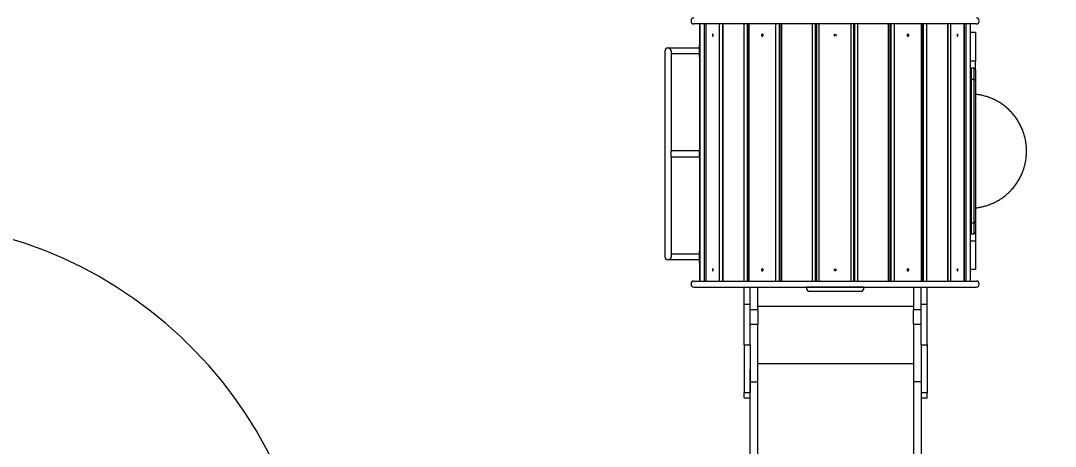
# Model space of a CAD drawing. Header units: millimetres. Extents: x -7083 to 7374, y -8368 to 7509.
# Drawn here: x -3478 to 148, y -2781 to -1291 of the extents above; entities that cross this region are included whole.
import ezdxf

# ---------------------------------------------------------------- set-up
doc = ezdxf.new("R2010")
doc.units = ezdxf.units.MM
for name, color, linetype in [('DIKOM_ЗОНА', 80, 'Continuous'), ('DIKOM_ОБЪЕКТ', 7, 'Continuous'), ('DIKOM_РАЗМЕР_ЗОНА', 7, 'Continuous'), ('DIKOM_РАЗМЕР_ОБЪЕКТА', 7, 'Continuous')]:
    doc.layers.add(name, color=color, linetype=linetype)
doc.styles.add('style1', font='arial.ttf', dxfattribs={"width": 0.8})
doc.dimstyles.new('1-50', dxfattribs={"dimtxt": 300, "dimasz": 200, "dimexe": 100, "dimexo": 0, "dimgap": 100, "dimtad": 1, "dimtxsty": 'style1', "dimcen": 200, "dimclrd": 7, "dimclre": 7, "dimclrt": 7, "dimadec": 1, "dimazin": 2, "dimtfac": 1, "dimtmove": 0, "dimatfit": 2, "dimfxl": 0, "dimlwd": 25, "dimlwe": 18, "dimarcsym": 0})

# ---------------------------------------------------------------- blocks, each defined once
blk = doc.blocks.new('*D10')
at = {"layer": 'Defpoints', "color": 0, "transparency": 16777216}
for p in [(-5583.4, 648), (4593.5, 648.9), (4593.5, -5902.5)]:
    blk.add_point(p, dxfattribs=at)
at = {"layer": 'DIKOM_РАЗМЕР_ОБЪЕКТА', "color": 7, "lineweight": 18, "transparency": 16777216}
for p, q in [((-5583.4, 648), (-5583.4, -6002.5)), ((4593.5, 648.9), (4593.5, -6002.5))]:
    blk.add_line(p, q, dxfattribs=at)
at = {"layer": 'DIKOM_РАЗМЕР_ОБЪЕКТА', "color": 7, "lineweight": 25, "transparency": 16777216}
blk.add_line((-5383.4, -5902.5), (4393.5, -5902.5), dxfattribs=at)
at = {"layer": 'DIKOM_РАЗМЕР_ОБЪЕКТА', "color": 7, "transparency": 16777216}
for points in [[(-5383.4, -5869.2), (-5383.4, -5935.9), (-5583.4, -5902.5)], [(4393.5, -5869.2), (4393.5, -5935.9), (4593.5, -5902.5)]]:
    blk.add_solid(points, dxfattribs=at)
at = {"layer": 'DIKOM_РАЗМЕР_ОБЪЕКТА', "color": 7, "transparency": 16777216, "insert": (-226.1, -5649.4), "char_height": 300, "attachment_point": 5, "style": 'style1'}
blk.add_mtext('10150', dxfattribs=at)
blk = doc.blocks.new('*D11')
at = {"layer": 'Defpoints', "color": 0, "transparency": 16777216}
for p in [(-321.7, 5509.1), (-348.7, -4811.5), (5568.6, -4811.5)]:
    blk.add_point(p, dxfattribs=at)
at = {"layer": 'DIKOM_РАЗМЕР_ОБЪЕКТА', "color": 7, "lineweight": 18, "transparency": 16777216}
for p, q in [((-321.7, 5509.1), (5668.6, 5509.1)), ((-348.7, -4811.5), (5668.6, -4811.5))]:
    blk.add_line(p, q, dxfattribs=at)
at = {"layer": 'DIKOM_РАЗМЕР_ОБЪЕКТА', "color": 7, "lineweight": 25, "transparency": 16777216}
blk.add_line((5568.6, 5309.1), (5568.6, -4611.5), dxfattribs=at)
at = {"layer": 'DIKOM_РАЗМЕР_ОБЪЕКТА', "color": 7, "transparency": 16777216}
for points in [[(5535.2, 5309.1), (5601.9, 5309.1), (5568.6, 5509.1)], [(5535.2, -4611.5), (5601.9, -4611.5), (5568.6, -4811.5)]]:
    blk.add_solid(points, dxfattribs=at)
at = {"layer": 'DIKOM_РАЗМЕР_ОБЪЕКТА', "color": 7, "transparency": 16777216, "insert": (5315.3, 775.2), "char_height": 300, "attachment_point": 5, "rotation": 90, "style": 'style1'}
blk.add_mtext('10300', dxfattribs=at)
blk = doc.blocks.new('*D12')
at = {"layer": 'Defpoints', "color": 0, "transparency": 16777216}
for p in [(-621.7, 7509.1), (-373.6, -6811.5), (7273.9, -6811.5)]:
    blk.add_point(p, dxfattribs=at)
at = {"layer": 'DIKOM_РАЗМЕР_ЗОНА', "color": 7, "lineweight": 18, "transparency": 16777216}
for p, q in [((-621.7, 7509.1), (7373.9, 7509.1)), ((-373.6, -6811.5), (7373.9, -6811.5))]:
    blk.add_line(p, q, dxfattribs=at)
at = {"layer": 'DIKOM_РАЗМЕР_ЗОНА', "color": 7, "lineweight": 25, "transparency": 16777216}
blk.add_line((7273.9, 7309.1), (7273.9, -6611.5), dxfattribs=at)
at = {"layer": 'DIKOM_РАЗМЕР_ЗОНА', "color": 7, "transparency": 16777216}
for points in [[(7240.6, 7309.1), (7307.2, 7309.1), (7273.9, 7509.1)], [(7240.6, -6611.5), (7307.2, -6611.5), (7273.9, -6811.5)]]:
    blk.add_solid(points, dxfattribs=at)
at = {"layer": 'DIKOM_РАЗМЕР_ЗОНА', "color": 7, "transparency": 16777216, "insert": (7020.6, 1288.3), "char_height": 300, "attachment_point": 5, "rotation": 90, "style": 'style1'}
blk.add_mtext('14300', dxfattribs=at)
blk = doc.blocks.new('*D13')
at = {"layer": 'Defpoints', "color": 0, "transparency": 16777216}
for p in [(6593.5, 996.2), (-7083.4, 648), (6593.5, -8268.3)]:
    blk.add_point(p, dxfattribs=at)
at = {"layer": 'DIKOM_РАЗМЕР_ЗОНА', "color": 7, "lineweight": 18, "transparency": 16777216}
for p, q in [((6593.5, 996.2), (6593.5, -8368.3)), ((-7083.4, 648), (-7083.4, -8368.3))]:
    blk.add_line(p, q, dxfattribs=at)
at = {"layer": 'DIKOM_РАЗМЕР_ЗОНА', "color": 7, "lineweight": 25, "transparency": 16777216}
blk.add_line((-6883.4, -8268.3), (6393.5, -8268.3), dxfattribs=at)
at = {"layer": 'DIKOM_РАЗМЕР_ЗОНА', "color": 7, "transparency": 16777216}
for points in [[(-6883.4, -8235), (-6883.4, -8301.6), (-7083.4, -8268.3)], [(6393.5, -8235), (6393.5, -8301.6), (6593.5, -8268.3)]]:
    blk.add_solid(points, dxfattribs=at)
at = {"layer": 'DIKOM_РАЗМЕР_ЗОНА', "color": 7, "transparency": 16777216, "insert": (322.1, -8015), "char_height": 300, "attachment_point": 5, "style": 'style1'}
blk.add_mtext('13650', dxfattribs=at)

msp = doc.modelspace()

# ---------------------------------------------------------------- linework, layer by layer
at = {"layer": 'DIKOM_ЗОНА', "color": 3, "lineweight": 15}
msp.add_lwpolyline([(-2442.712, -3492.044, 0.4061516), (-3901.312, -1992.616, -0.25917922), (-4737.127, -1497.491, 0.26472454), (-5593.695, -1002.009, -0.41220966), (-7083.425, 497.956), (-7083.425, 797.956, -0.41421356), (-5583.425, 2297.956), (-5121.712, 2297.956, 0.41421356), (-3621.712, 3797.956), (-3621.712, 3918.956, -0.29598624), (-3029.212, 4832.161, 0.29598624), (-2436.712, 5745.366), (-2436.712, 6509.064, -0.41421356), (-1436.712, 7509.064), (193.288, 7509.064, -0.41421356)], format="xyb", dxfattribs=at)
at = {"layer": 'DIKOM_ОБЪЕКТ', "color": 7, "linetype": 'Continuous', "lineweight": 15}
for p, q in [((-1128.624, -1290.544), (-1128.624, -1292.544)), ((-1128.624, -1290.544), (-1128.617, -1290.544)), ((-1128.624, -1292.544), (-1128.617, -1292.544)), ((-1128.617, -1290.544), (-1128.617, -1292.544)), ((-1097.843, -1302.044), (-1097.843, -2202.044)), ((-1097.751, -2202.044), (-1097.751, -1302.044)), ((-1082.303, -1302.044), (-1082.303, -2202.044)), ((-1076.419, -1302.044), (-1076.419, -2202.044)), ((-1075.571, -2202.044), (-1075.571, -1302.044)), ((-1029.716, -1302.044), (-1029.716, -2202.044)), ((-1018.737, -1302.044), (-1018.737, -2202.044)), ((-1016.428, -2202.044), (-1016.428, -1302.044)), ((-943.899, -1302.044), (-943.899, -2202.044)), ((-930.5, -2202.044), (-930.5, -1302.044)), ((-929.861, -1302.044), (-929.861, -2202.044)), ((-925.508, -2202.044), (-925.508, -1302.044)), ((-832.205, -1302.044), (-832.205, -2202.044)), ((-819.073, -2202.044), (-819.073, -1302.044)), ((-817.99, -1302.044), (-817.99, -2202.044)), ((-817.132, -1302.044), (-817.132, -2202.044)), ((-810.314, -2202.044), (-810.314, -1302.044)), ((-703.831, -1302.044), (-703.831, -2202.044)), ((-692.035, -2202.044), (-692.035, -1302.044)), ((-691.47, -1302.044), (-691.47, -2202.044)), ((-691.084, -2202.044), (-691.084, -1302.044)), ((-688.712, -1302.044), (-688.712, -2202.044)), ((-679.212, -2202.044), (-679.212, -1302.044)), ((-568.212, -1302.044), (-568.212, -2202.044)), ((-558.712, -2202.044), (-558.712, -1302.044)), ((-556.987, -1302.044), (-556.987, -2202.044)), ((-556.601, -2202.044), (-556.601, -1302.044)), ((-556.036, -1302.044), (-556.036, -2202.044)), ((-544.24, -2202.044), (-544.24, -1302.044)), ((-437.756, -1302.044), (-437.756, -2202.044)), ((-430.939, -2202.044), (-430.939, -1302.044)), ((-429.434, -2202.044), (-429.434, -1302.044)), ((-428.35, -1302.044), (-428.35, -2202.044)), ((-415.219, -2202.044), (-415.219, -1302.044)), ((-321.916, -1302.044), (-321.916, -2202.044)), ((-317.562, -2202.044), (-317.562, -1302.044)), ((-317.202, -2202.044), (-317.202, -1302.044)), ((-315.688, -1302.044), (-315.688, -2202.044)), ((-302.289, -2202.044), (-302.289, -1302.044)), ((-229.76, -1302.044), (-229.76, -2202.044)), ((-227.451, -2202.044), (-227.451, -1302.044)), ((-217.707, -2202.044), (-217.707, -1302.044)), ((-171.852, -1302.044), (-171.852, -2202.044)), ((-171.004, -2202.044), (-171.004, -1302.044)), ((-165.102, -1302.044), (-165.102, -2202.044)), ((-149.654, -2202.044), (-149.654, -1302.044)), ((-149.561, -2202.044), (-149.561, -1302.044)), ((-118.806, -1292.544), (-118.806, -1290.544)), ((-118.806, -1290.544), (-118.799, -1290.544)), ((-118.806, -1292.544), (-118.799, -1292.544)), ((-118.799, -1292.544), (-118.799, -1290.544)), ((-688.712, -1308.044), (-691.084, -1308.044)), ((-556.987, -1308.044), (-558.712, -1308.044)), ((-131.712, -1332.044), (-149.561, -1332.044)), ((-131.712, -1332.044), (-131.712, -1432.044)), ((-1098.712, -1381.544), (-1098.712, -1376.544)), ((-1098.712, -1376.544), (-1097.843, -1376.544)), ((-1219.712, -2118.044), (-1219.712, -1396.044)), ((-1209.712, -1386.044), (-1208.712, -1386.044)), ((-1208.712, -1386.044), (-1148.712, -1386.044)), ((-1198.712, -1396.044), (-1198.712, -1746.544)), ((-1148.712, -1407.044), (-1198.712, -1407.044)), ((-1148.712, -1386.044), (-1098.712, -1386.044)), ((-1098.712, -1407.044), (-1148.712, -1407.044)), ((-1098.712, -1411.544), (-1098.712, -1381.544)), ((-1098.712, -1381.544), (-1097.843, -1381.544)), ((-1098.712, -1396.044), (-1098.712, -1397.044)), ((-1098.712, -1416.544), (-1098.712, -1411.544)), ((-1098.712, -1411.544), (-1097.843, -1411.544)), ((-1098.712, -1416.544), (-1097.843, -1416.544)), ((-131.712, -1432.044), (-149.561, -1432.044)), ((-131.712, -1462.869), (-131.712, -1432.044)), ((-137.712, -1457.044), (-146.712, -1457.044)), ((-146.712, -1457.044), (-146.712, -1495.897)), ((-137.712, -1457.044), (-137.712, -1495.897)), ((-146.712, -1495.897), (-146.712, -1998.192)), ((-137.712, -1495.897), (-146.712, -1495.897)), ((-137.712, -1495.897), (-137.712, -1998.192)), ((-1098.712, -1746.544), (-1198.712, -1746.544)), ((-1198.712, -1767.538), (-1198.712, -1746.55)), ((-1198.712, -1767.538), (-1198.712, -2118.044)), ((-1198.712, -1767.544), (-1098.712, -1767.544)), ((-1098.712, -1767.544), (-1098.712, -1746.544)), ((-146.712, -1998.192), (-137.712, -1998.192)), ((-146.712, -1998.192), (-146.712, -2037.044)), ((-137.712, -1998.192), (-137.712, -2037.044)), ((-131.712, -2062.044), (-149.561, -2062.044)), ((-146.712, -2037.044), (-137.712, -2037.044)), ((-131.712, -2031.219), (-131.712, -2062.044)), ((-131.712, -2062.044), (-131.712, -2162.044)), ((-1098.712, -2102.544), (-1098.712, -2097.544)), ((-1098.712, -2097.544), (-1097.843, -2097.544)), ((-1098.712, -2132.544), (-1098.712, -2102.544)), ((-1098.712, -2102.544), (-1097.843, -2102.544)), ((-1209.712, -2128.044), (-1208.712, -2128.044)), ((-1148.712, -2128.044), (-1208.712, -2128.044)), ((-1198.712, -2107.044), (-1148.712, -2107.044)), ((-1148.712, -2107.044), (-1098.712, -2107.044)), ((-1098.712, -2128.044), (-1148.712, -2128.044)), ((-1098.712, -2117.044), (-1098.712, -2118.044)), ((-1098.712, -2137.544), (-1098.712, -2132.544)), ((-1098.712, -2132.544), (-1097.843, -2132.544)), ((-1098.712, -2137.544), (-1097.843, -2137.544)), ((-688.712, -2138.544), (-691.084, -2138.544)), ((-556.987, -2138.544), (-558.712, -2138.544)), ((-691.084, -2165.544), (-688.712, -2165.544)), ((-626.161, -2165.544), (-621.262, -2165.544)), ((-558.712, -2165.544), (-556.987, -2165.544)), ((-131.712, -2162.044), (-149.561, -2162.044)), ((-1128.624, -2211.544), (-1128.624, -2213.544)), ((-1128.617, -2211.544), (-1128.624, -2211.544)), ((-1128.617, -2211.544), (-1128.617, -2213.544)), ((-691.084, -2196.044), (-688.712, -2196.044)), ((-558.712, -2196.044), (-556.987, -2196.044)), ((-118.806, -2213.544), (-118.806, -2211.544)), ((-118.799, -2211.544), (-118.806, -2211.544)), ((-118.799, -2213.544), (-118.799, -2211.544)), ((-1128.617, -2213.544), (-1128.624, -2213.544)), ((-942.712, -2283.204), (-942.712, -2223.044)), ((-921.712, -2283.204), (-921.712, -2223.044)), ((-894.712, -2302.05), (-894.712, -2222.932)), ((-723.712, -2223.044), (-723.712, -2228.044)), ((-605.933, -2223.044), (-723.712, -2223.044)), ((-523.712, -2223.044), (-605.933, -2223.044)), ((-523.712, -2228.044), (-523.712, -2223.044)), ((-348.712, -2222.907), (-348.712, -2302.05)), ((-321.712, -2283.204), (-321.712, -2223.044)), ((-300.712, -2283.204), (-300.712, -2223.044)), ((-118.799, -2213.544), (-118.806, -2213.544)), ((-942.712, -2283.204), (-921.712, -2283.204)), ((-942.712, -2425.955), (-942.712, -2283.204)), ((-921.712, -2425.955), (-921.712, -2283.204)), ((-321.712, -2283.204), (-300.712, -2283.204)), ((-321.712, -2425.955), (-321.712, -2283.204)), ((-300.712, -2425.955), (-300.712, -2283.204)), ((-921.712, -2302.05), (-894.712, -2302.05)), ((-348.712, -2291.838), (-894.712, -2291.838)), ((-894.712, -2302.05), (-894.712, -2354.815)), ((-348.712, -2302.05), (-321.712, -2302.05)), ((-348.712, -2354.815), (-348.712, -2302.05)), ((-894.712, -2354.815), (-921.712, -2354.815)), ((-894.712, -2555.361), (-894.712, -2354.815)), ((-321.712, -2354.815), (-348.712, -2354.815)), ((-348.712, -2354.815), (-348.712, -2555.361)), ((-942.712, -2425.955), (-921.712, -2425.955)), ((-942.712, -2425.955), (-942.712, -2592.098)), ((-921.712, -2425.955), (-921.712, -2592.098)), ((-321.712, -2425.955), (-300.712, -2425.955)), ((-321.712, -2425.955), (-321.712, -2592.098)), ((-300.712, -2425.955), (-300.712, -2592.098)), ((-894.712, -4247.076), (-894.712, -2455.361)), ((-348.712, -2455.361), (-348.712, -4247.076)), ((-348.712, -2492.385), (-894.712, -2492.385)), ((-921.712, -4247.076), (-921.712, -2510.959)), ((-321.712, -2510.959), (-321.712, -4247.076)), ((-921.712, -2555.361), (-894.712, -2555.361)), ((-321.712, -2555.361), (-348.712, -2555.361)), ((-942.712, -2592.098), (-921.712, -2592.098)), ((-942.712, -2610.959), (-942.712, -2592.098)), ((-942.712, -2610.959), (-921.712, -2610.959)), ((-321.712, -2592.098), (-300.712, -2592.098)), ((-321.712, -2610.959), (-300.712, -2610.959)), ((-300.712, -2610.959), (-300.712, -2592.098))]:
    msp.add_line(p, q, dxfattribs=at)
at = {"layer": 'DIKOM_ОБЪЕКТ', "color": 7, "linetype": 'Continuous', "lineweight": 15, "flags": 128}
for points in [[(-1052.644, -1337.544), (-1053.113, -1337.734), (-1053.532, -1338.282), (-1053.854, -1339.13), (-1054.045, -1340.185), (-1054.085, -1341.333), (-1053.968, -1342.45), (-1053.707, -1343.415), (-1053.332, -1344.122), (-1052.882, -1344.496), (-1052.406, -1344.496), (-1051.955, -1344.122), (-1051.58, -1343.415), (-1051.32, -1342.45), (-1051.203, -1341.333), (-1051.242, -1340.185), (-1051.433, -1339.13), (-1051.756, -1338.282), (-1052.174, -1337.734), (-1052.644, -1337.544)], [(-878.856, -1337.544), (-879.811, -1337.734), (-880.663, -1338.282), (-881.319, -1339.13), (-881.708, -1340.185), (-881.788, -1341.333), (-881.55, -1342.45), (-881.021, -1343.415), (-880.256, -1344.122), (-879.34, -1344.496), (-878.372, -1344.496), (-877.456, -1344.122), (-876.692, -1343.415), (-876.162, -1342.45), (-875.924, -1341.333), (-876.004, -1340.185), (-876.393, -1339.13), (-877.049, -1338.282), (-877.901, -1337.734), (-878.856, -1337.544)], [(-368.567, -1337.544), (-369.522, -1337.734), (-370.374, -1338.282), (-371.03, -1339.13), (-371.419, -1340.185), (-371.499, -1341.333), (-371.261, -1342.45), (-370.732, -1343.415), (-369.967, -1344.122), (-369.051, -1344.496), (-368.083, -1344.496), (-367.167, -1344.122), (-366.403, -1343.415), (-365.873, -1342.45), (-365.635, -1341.333), (-365.715, -1340.185), (-366.104, -1339.13), (-366.76, -1338.282), (-367.612, -1337.734), (-368.567, -1337.544)], [(-194.78, -1337.544), (-195.249, -1337.734), (-195.668, -1338.282), (-195.99, -1339.13), (-196.181, -1340.185), (-196.221, -1341.333), (-196.104, -1342.45), (-195.843, -1343.415), (-195.468, -1344.122), (-195.018, -1344.496), (-194.542, -1344.496), (-194.091, -1344.122), (-193.716, -1343.415), (-193.456, -1342.45), (-193.339, -1341.333), (-193.378, -1340.185), (-193.569, -1339.13), (-193.892, -1338.282), (-194.31, -1337.734), (-194.78, -1337.544)], [(-1052.644, -2159.544), (-1053.113, -2159.734), (-1053.532, -2160.282), (-1053.854, -2161.13), (-1054.045, -2162.185), (-1054.085, -2163.333), (-1053.968, -2164.45), (-1053.707, -2165.415), (-1053.332, -2166.122), (-1052.882, -2166.496), (-1052.406, -2166.496), (-1051.955, -2166.122), (-1051.58, -2165.415), (-1051.32, -2164.45), (-1051.203, -2163.333), (-1051.242, -2162.185), (-1051.433, -2161.13), (-1051.756, -2160.282), (-1052.174, -2159.734), (-1052.644, -2159.544)], [(-878.856, -2159.544), (-879.811, -2159.734), (-880.663, -2160.282), (-881.319, -2161.13), (-881.708, -2162.185), (-881.788, -2163.333), (-881.55, -2164.45), (-881.021, -2165.415), (-880.256, -2166.122), (-879.34, -2166.496), (-878.372, -2166.496), (-877.456, -2166.122), (-876.692, -2165.415), (-876.162, -2164.45), (-875.924, -2163.333), (-876.004, -2162.185), (-876.393, -2161.13), (-877.049, -2160.282), (-877.901, -2159.734), (-878.856, -2159.544)], [(-368.567, -2159.544), (-369.522, -2159.734), (-370.374, -2160.282), (-371.03, -2161.13), (-371.419, -2162.185), (-371.499, -2163.333), (-371.261, -2164.45), (-370.732, -2165.415), (-369.967, -2166.122), (-369.051, -2166.496), (-368.083, -2166.496), (-367.167, -2166.122), (-366.403, -2165.415), (-365.873, -2164.45), (-365.635, -2163.333), (-365.715, -2162.185), (-366.104, -2161.13), (-366.76, -2160.282), (-367.612, -2159.734), (-368.567, -2159.544)], [(-194.78, -2159.544), (-195.249, -2159.734), (-195.668, -2160.282), (-195.99, -2161.13), (-196.181, -2162.185), (-196.221, -2163.333), (-196.104, -2164.45), (-195.843, -2165.415), (-195.468, -2166.122), (-195.018, -2166.496), (-194.542, -2166.496), (-194.091, -2166.122), (-193.716, -2165.415), (-193.456, -2164.45), (-193.339, -2163.333), (-193.378, -2162.185), (-193.569, -2161.13), (-193.892, -2160.282), (-194.31, -2159.734), (-194.78, -2159.544)]]:
    msp.add_lwpolyline(points, dxfattribs=at)
at = {"layer": 'DIKOM_ОБЪЕКТ', "color": 7, "linetype": 'Continuous', "lineweight": 15}
for centre in [(-623.712, -1341.044), (-623.712, -2163.044)]:
    msp.add_circle(centre, 3.5, dxfattribs=at)
for centre, radius, start, end in [((-1119.124, -1290.544), 9.5, 90, 180), ((-1119.124, -1292.544), 9.5, 180, 270), ((-1119.118, -1292.545), 9.499, 179.99462, 269.994619), ((-128.306, -1292.545), 9.499, 270.005381, 0.00538), ((-128.299, -1290.544), 9.5, 0, 90), ((-128.299, -1292.544), 9.5, 270, 0), ((-1209.712, -1396.044), 10, 90, 180), ((-1208.712, -1396.044), 10, 0, 90), ((-146.712, -1463.044), 6, 90, 118.354077), ((-137.712, -1463.044), 6, 0, 90), ((-146.712, -2031.044), 6, 241.645923, 270), ((-137.712, -2031.044), 6, 270, 0), ((-1209.712, -2118.044), 10, 180, 270), ((-1208.712, -2118.044), 10, 270, 0), ((-1119.124, -2211.544), 9.5, 90, 180), ((-1119.118, -2211.543), 9.499, 90.005381, 180.00538), ((-128.306, -2211.543), 9.499, 359.99462, 89.994619), ((-128.299, -2211.544), 9.5, 0, 90), ((-1119.124, -2213.544), 9.5, 180, 270), ((-1119.118, -2213.545), 9.499, 179.99462, 269.994619), ((-713.712, -2228.044), 10, 180, 270), ((-533.712, -2228.044), 10, 270, 0), ((-128.306, -2213.545), 9.499, 270.005381, 0.00538), ((-128.299, -2213.544), 9.5, 270, 0)]:
    msp.add_arc(centre, radius, start, end, dxfattribs=at)
for points, knots in [([(-128.305, -1302.044), (-128.508, -1302.044), (-128.915, -1302.044), (-130.539, -1302.044), (-132.932, -1302.044), (-136.212, -1302.044), (-140.349, -1302.044), (-145.355, -1302.044), (-151.235, -1302.044), (-158.01, -1302.044), (-165.489, -1302.044), (-173.546, -1302.044), (-182.127, -1302.044), (-191.451, -1302.044), (-201.516, -1302.044), (-213.233, -1302.044), (-226.778, -1302.044), (-242.383, -1302.044), (-259.002, -1302.044), (-276.601, -1302.044), (-295.102, -1302.044), (-314.426, -1302.044), (-334.516, -1302.044), (-353.874, -1302.044), (-372.319, -1302.044), (-389.642, -1302.044), (-407.25, -1302.044), (-425.111, -1302.044), (-443.826, -1302.044), (-463.449, -1302.044), (-483.85, -1302.044), (-504.34, -1302.044), (-524.78, -1302.044), (-545.038, -1302.044), (-565.06, -1302.044), (-584.752, -1302.044), (-604.295, -1302.044), (-623.829, -1302.044), (-643.481, -1302.044), (-663.387, -1302.044), (-683.442, -1302.044), (-703.72, -1302.044), (-723.977, -1302.044), (-744.18, -1302.044), (-764.3, -1302.044), (-784.336, -1302.044), (-803.715, -1302.044), (-822.312, -1302.044), (-840.173, -1302.044), (-857.78, -1302.044), (-875.104, -1302.044), (-893.549, -1302.044), (-912.907, -1302.044), (-932.997, -1302.044), (-952.321, -1302.044), (-970.822, -1302.044), (-988.421, -1302.044), (-1005.04, -1302.044), (-1020.645, -1302.044), (-1034.19, -1302.044), (-1045.907, -1302.044), (-1055.972, -1302.044), (-1065.296, -1302.044), (-1073.877, -1302.044), (-1081.986, -1302.044), (-1089.55, -1302.044), (-1096.423, -1302.044), (-1102.368, -1302.044), (-1107.376, -1302.044), (-1111.45, -1302.044), (-1114.637, -1302.044), (-1116.951, -1302.044), (-1118.523, -1302.044), (-1118.92, -1302.044), (-1119.119, -1302.044)], [0, 0, 0, 0, 0.01285985, 0.02571731, 0.03890383, 0.05218226, 0.06567449, 0.07909327, 0.09261044, 0.10636254, 0.12011833, 0.13287657, 0.14563003, 0.15849039, 0.17143976, 0.18439458, 0.20075318, 0.21711214, 0.2335559, 0.25000001, 0.26644377, 0.28288789, 0.29924649, 0.31560544, 0.32855993, 0.34150941, 0.35436978, 0.36712313, 0.37988169, 0.3938871, 0.40788971, 0.42163831, 0.43530131, 0.44876605, 0.46180714, 0.47474194, 0.48736951, 0.5, 0.51285968, 0.52571725, 0.53890383, 0.55218226, 0.56567449, 0.57909327, 0.59261044, 0.60636254, 0.62011833, 0.63287657, 0.64563003, 0.65849039, 0.67143976, 0.68439458, 0.70075318, 0.71711214, 0.7335559, 0.75000001, 0.76644377, 0.78288789, 0.79924649, 0.81560544, 0.82855993, 0.84150941, 0.85436978, 0.86712313, 0.87988169, 0.8938871, 0.90788971, 0.92163831, 0.93530131, 0.94876605, 0.96180714, 0.97474194, 0.98736951, 1, 1, 1, 1]), ([(-131.712, -1463.044), (-131.712, -1463.122), (-131.712, -1463.278), (-131.712, -1464.542), (-131.712, -1466.546), (-131.712, -1469.352), (-131.712, -1473.204), (-131.712, -1478.312), (-131.712, -1484.864), (-131.712, -1492.364), (-131.712, -1498.183), (-131.712, -1501.093)], [0, 0, 0, 0, 0.10221567, 0.20436025, 0.30617852, 0.40741729, 0.50872961, 0.63312972, 0.75753333, 0.87876489, 1, 1, 1, 1]), ([(-146.712, -1495.897), (-147.399, -1495.933), (-148.422, -1495.986), (-149.279, -1496.451), (-149.561, -1496.604)], [0, 0, 0, 0, 0.6711307, 1, 1, 1, 1]), ([(-149.561, -1496.569), (-149.061, -1496.351), (-148.161, -1495.96), (-147.157, -1495.916), (-146.712, -1495.897)], [0, 0, 0, 0, 0.55560133, 1, 1, 1, 1]), ([(-131.712, -1501.093), (-131.778, -1500.509), (-131.911, -1499.34), (-132.945, -1497.783), (-134.468, -1496.608), (-136.155, -1495.986), (-137.269, -1495.922), (-137.712, -1495.897)], [0, 0, 0, 0, 0.21469386, 0.42938772, 0.64408158, 0.85877544, 1, 1, 1, 1]), ([(-137.712, -1495.897), (-137.037, -1495.954), (-135.688, -1496.069), (-133.89, -1496.965), (-132.533, -1498.284), (-131.814, -1499.745), (-131.741, -1500.71), (-131.712, -1501.093)], [0, 0, 0, 0, 0.21469386, 0.42938772, 0.64408158, 0.85877544, 1, 1, 1, 1]), ([(-131.712, -1501.093), (-131.712, -1503.558), (-131.712, -1508.486), (-131.712, -1516.703), (-131.712, -1525.547), (-131.712, -1535.078), (-131.712, -1546.139), (-131.712, -1558.858), (-131.712, -1573.425), (-131.712, -1588.804), (-131.712, -1603.864), (-131.712, -1618.339), (-131.712, -1632.053), (-131.712, -1646.05), (-131.712, -1660.294), (-131.712, -1675.857), (-131.712, -1692.785), (-131.712, -1710.904), (-131.712, -1729.016), (-131.712, -1745.844), (-131.712, -1761.466), (-131.712, -1775.915), (-131.712, -1790.411), (-131.712, -1804.919), (-131.712, -1820.634), (-131.712, -1837.399), (-131.712, -1855.103), (-131.712, -1872.382), (-131.712, -1888.033), (-131.712, -1902.069), (-131.712, -1914.565), (-131.712, -1926.546), (-131.712, -1937.987), (-131.712, -1949.697), (-131.712, -1961.517), (-131.712, -1973.084), (-131.712, -1983.696), (-131.712, -1989.896), (-131.712, -1992.995)], [0, 0, 0, 0, 0.02425208, 0.04848851, 0.07306962, 0.09793879, 0.12282544, 0.15447699, 0.18612939, 0.21806406, 0.24999958, 0.27555354, 0.30108973, 0.32654434, 0.35185407, 0.3771822, 0.40828228, 0.43938323, 0.46969117, 0.5, 0.52425166, 0.54848823, 0.57306962, 0.59793879, 0.62282544, 0.65447699, 0.68612939, 0.71806406, 0.74999958, 0.77555354, 0.80108973, 0.82654434, 0.85185407, 0.8771822, 0.90828228, 0.93938323, 0.96969117, 1, 1, 1, 1]), ([(-131.712, -1945.921), (-131.109, -1945.862), (-128.46, -1945.604), (-123.688, -1944.952), (-117.332, -1943.929), (-110.787, -1942.639), (-104.106, -1941.09), (-97.337, -1939.269), (-90.517, -1937.173), (-83.677, -1934.799), (-76.844, -1932.145), (-70.045, -1929.211), (-63.299, -1925.997), (-56.629, -1922.507), (-50.053, -1918.743), (-43.588, -1914.709), (-37.251, -1910.41), (-31.057, -1905.852), (-25.02, -1901.04), (-19.155, -1895.983), (-13.474, -1890.687), (-7.99, -1885.16), (-2.713, -1879.41), (2.345, -1873.447), (7.175, -1867.28), (11.767, -1860.918), (16.112, -1854.372), (20.201, -1847.652), (24.027, -1840.768), (27.583, -1833.731), (30.862, -1826.552), (33.857, -1819.244), (36.564, -1811.817), (38.977, -1804.283), (41.092, -1796.654), (42.904, -1788.942), (44.41, -1781.16), (45.608, -1773.32), (46.494, -1765.434), (47.067, -1757.514), (47.325, -1749.573), (47.268, -1741.625), (46.894, -1733.68), (46.205, -1725.752), (45.2, -1717.854), (43.881, -1709.997), (42.249, -1702.195), (40.307, -1694.459), (38.055, -1686.801), (35.499, -1679.235), (32.64, -1671.771), (29.483, -1664.421), (26.031, -1657.197), (22.289, -1650.11), (18.262, -1643.172), (13.955, -1636.393), (9.374, -1629.784), (4.523, -1623.355), (-0.591, -1617.117), (-5.963, -1611.079), (-11.586, -1605.25), (-17.455, -1599.641), (-23.564, -1594.26), (-29.907, -1589.116), (-36.481, -1584.217), (-43.28, -1579.571), (-50.301, -1575.186), (-57.29, -1571.216), (-64.201, -1567.644), (-70.99, -1564.451), (-77.888, -1561.517), (-84.882, -1558.848), (-91.956, -1556.447), (-99.095, -1554.317), (-106.277, -1552.463), (-113.468, -1550.885), (-120.611, -1549.6), (-126.687, -1548.698), (-130.378, -1548.315), (-131.712, -1548.177)], [0, 0, 0, 0, 0.00309756, 0.01362307, 0.02463722, 0.03604173, 0.04775749, 0.05972729, 0.07190782, 0.08426548, 0.09677355, 0.10941036, 0.12215802, 0.13500158, 0.14792842, 0.16092781, 0.17399056, 0.18710879, 0.2002757, 0.21348545, 0.22673296, 0.24001387, 0.25332438, 0.2666612, 0.2800215, 0.2934028, 0.30680296, 0.32022013, 0.33365268, 0.34709922, 0.36055855, 0.37402961, 0.38751151, 0.40100349, 0.41450487, 0.42801512, 0.44153378, 0.45506048, 0.46859492, 0.48213688, 0.49568623, 0.5092429, 0.52280686, 0.53637819, 0.54995703, 0.56354357, 0.5771381, 0.59074099, 0.6043527, 0.61797379, 0.63160493, 0.64524693, 0.65890073, 0.67256745, 0.6862484, 0.69994514, 0.71365946, 0.72739352, 0.74114984, 0.75493142, 0.76874181, 0.78258529, 0.79646698, 0.81039313, 0.82437133, 0.838411, 0.85252391, 0.86672498, 0.87953098, 0.89232876, 0.90511432, 0.91788322, 0.93062878, 0.94334047, 0.95600069, 0.96857767, 0.98100761, 0.99314096, 1, 1, 1, 1]), ([(-137.712, -1998.192), (-137.037, -1998.134), (-135.688, -1998.019), (-133.89, -1997.123), (-132.533, -1995.805), (-131.814, -1994.344), (-131.741, -1993.378), (-131.712, -1992.995)], [0, 0, 0, 0, 0.21469386, 0.42938772, 0.64408158, 0.85877544, 1, 1, 1, 1]), ([(-131.712, -1992.995), (-131.778, -1993.58), (-131.911, -1994.748), (-132.945, -1996.305), (-134.468, -1997.48), (-136.155, -1998.103), (-137.269, -1998.166), (-137.712, -1998.192)], [0, 0, 0, 0, 0.21469386, 0.42938772, 0.64408158, 0.85877544, 1, 1, 1, 1]), ([(-131.712, -1992.995), (-131.712, -1995.339), (-131.712, -2000.024), (-131.712, -2006.257), (-131.712, -2011.908), (-131.712, -2016.886), (-131.712, -2021.538), (-131.712, -2025.589), (-131.712, -2028.707), (-131.712, -2030.678), (-131.712, -2030.922), (-131.712, -2031.044)], [0, 0, 0, 0, 0.09700849, 0.19395438, 0.29227897, 0.39175581, 0.49130257, 0.61790899, 0.74451881, 0.87225769, 1, 1, 1, 1]), ([(-146.712, -1998.192), (-147.399, -1998.156), (-148.422, -1998.102), (-149.279, -1997.637), (-149.561, -1997.484)], [0, 0, 0, 0, 0.6711307, 1, 1, 1, 1]), ([(-149.561, -1997.519), (-149.061, -1997.737), (-148.161, -1998.129), (-147.157, -1998.172), (-146.712, -1998.192)], [0, 0, 0, 0, 0.55560133, 1, 1, 1, 1]), ([(-1119.119, -2202.044), (-1118.915, -2202.044), (-1118.508, -2202.044), (-1116.884, -2202.044), (-1114.492, -2202.044), (-1111.211, -2202.044), (-1107.074, -2202.044), (-1102.068, -2202.044), (-1096.189, -2202.044), (-1089.413, -2202.044), (-1081.934, -2202.044), (-1073.878, -2202.044), (-1065.296, -2202.044), (-1055.973, -2202.044), (-1045.907, -2202.044), (-1034.19, -2202.044), (-1020.645, -2202.044), (-1005.04, -2202.044), (-988.421, -2202.044), (-970.822, -2202.044), (-952.321, -2202.044), (-932.997, -2202.044), (-912.907, -2202.044), (-893.549, -2202.044), (-875.104, -2202.044), (-857.781, -2202.044), (-840.174, -2202.044), (-822.313, -2202.044), (-803.597, -2202.044), (-783.974, -2202.044), (-763.573, -2202.044), (-743.083, -2202.044), (-722.644, -2202.044), (-702.385, -2202.044), (-682.363, -2202.044), (-662.671, -2202.044), (-643.129, -2202.044), (-623.594, -2202.044), (-603.942, -2202.044), (-584.036, -2202.044), (-563.981, -2202.044), (-543.704, -2202.044), (-523.446, -2202.044), (-503.244, -2202.044), (-483.123, -2202.044), (-463.087, -2202.044), (-443.708, -2202.044), (-425.111, -2202.044), (-407.25, -2202.044), (-389.643, -2202.044), (-372.319, -2202.044), (-353.875, -2202.044), (-334.516, -2202.044), (-314.427, -2202.044), (-295.102, -2202.044), (-276.602, -2202.044), (-259.003, -2202.044), (-242.384, -2202.044), (-226.778, -2202.044), (-213.233, -2202.044), (-201.517, -2202.044), (-191.451, -2202.044), (-182.127, -2202.044), (-173.546, -2202.044), (-165.438, -2202.044), (-157.873, -2202.044), (-151.001, -2202.044), (-145.055, -2202.044), (-140.047, -2202.044), (-135.973, -2202.044), (-132.786, -2202.044), (-130.473, -2202.044), (-128.9, -2202.044), (-128.503, -2202.044), (-128.305, -2202.044)], [0, 0, 0, 0, 0.01285985, 0.02571731, 0.03890383, 0.05218226, 0.06567449, 0.07909327, 0.09261044, 0.10636254, 0.12011833, 0.13287657, 0.14563003, 0.15849039, 0.17143976, 0.18439458, 0.20075318, 0.21711214, 0.2335559, 0.25000001, 0.26644377, 0.28288789, 0.29924649, 0.31560544, 0.32855993, 0.34150941, 0.35436978, 0.36712313, 0.37988169, 0.3938871, 0.40788971, 0.42163831, 0.43530131, 0.44876605, 0.46180714, 0.47474194, 0.48736951, 0.5, 0.51285968, 0.52571725, 0.53890383, 0.55218226, 0.56567449, 0.57909327, 0.59261044, 0.60636254, 0.62011833, 0.63287657, 0.64563003, 0.65849039, 0.67143976, 0.68439458, 0.70075318, 0.71711214, 0.7335559, 0.75000001, 0.76644377, 0.78288789, 0.79924649, 0.81560544, 0.82855993, 0.84150941, 0.85436978, 0.86712313, 0.87988169, 0.8938871, 0.90788971, 0.92163831, 0.93530131, 0.94876605, 0.96180714, 0.97474194, 0.98736951, 1, 1, 1, 1]), ([(-1119.119, -2223.044), (-1118.915, -2223.044), (-1118.508, -2223.044), (-1116.884, -2223.044), (-1114.492, -2223.044), (-1111.211, -2223.044), (-1107.074, -2223.044), (-1102.068, -2223.044), (-1096.189, -2223.044), (-1089.413, -2223.044), (-1081.934, -2223.044), (-1073.878, -2223.044), (-1065.296, -2223.044), (-1055.973, -2223.044), (-1045.907, -2223.044), (-1034.19, -2223.044), (-1020.645, -2223.044), (-1005.04, -2223.044), (-988.421, -2223.044), (-970.822, -2223.044), (-952.321, -2223.044), (-932.997, -2223.044), (-912.907, -2223.044), (-893.549, -2223.044), (-875.104, -2223.044), (-857.781, -2223.044), (-840.174, -2223.044), (-822.313, -2223.044), (-803.597, -2223.044), (-783.974, -2223.044), (-763.573, -2223.044), (-743.083, -2223.044), (-722.644, -2223.044), (-702.385, -2223.044), (-682.363, -2223.044), (-662.671, -2223.044), (-643.129, -2223.044), (-623.594, -2223.044), (-603.942, -2223.044), (-584.036, -2223.044), (-563.981, -2223.044), (-543.704, -2223.044), (-523.446, -2223.044), (-503.244, -2223.044), (-483.123, -2223.044), (-463.087, -2223.044), (-443.708, -2223.044), (-425.111, -2223.044), (-407.25, -2223.044), (-389.643, -2223.044), (-372.319, -2223.044), (-353.875, -2223.044), (-334.516, -2223.044), (-314.427, -2223.044), (-295.102, -2223.044), (-276.602, -2223.044), (-259.003, -2223.044), (-242.384, -2223.044), (-226.778, -2223.044), (-213.233, -2223.044), (-201.517, -2223.044), (-191.451, -2223.044), (-182.127, -2223.044), (-173.546, -2223.044), (-165.438, -2223.044), (-157.873, -2223.044), (-151.001, -2223.044), (-145.055, -2223.044), (-140.047, -2223.044), (-135.973, -2223.044), (-132.786, -2223.044), (-130.473, -2223.044), (-128.9, -2223.044), (-128.503, -2223.044), (-128.305, -2223.044)], [0, 0, 0, 0, 0.01285985, 0.02571731, 0.03890383, 0.05218226, 0.06567449, 0.07909327, 0.09261044, 0.10636254, 0.12011833, 0.13287657, 0.14563003, 0.15849039, 0.17143976, 0.18439458, 0.20075318, 0.21711214, 0.2335559, 0.25000001, 0.26644377, 0.28288789, 0.29924649, 0.31560544, 0.32855993, 0.34150941, 0.35436978, 0.36712313, 0.37988169, 0.3938871, 0.40788971, 0.42163831, 0.43530131, 0.44876605, 0.46180714, 0.47474194, 0.48736951, 0.5, 0.51285968, 0.52571725, 0.53890383, 0.55218226, 0.56567449, 0.57909327, 0.59261044, 0.60636254, 0.62011833, 0.63287657, 0.64563003, 0.65849039, 0.67143976, 0.68439458, 0.70075318, 0.71711214, 0.7335559, 0.75000001, 0.76644377, 0.78288789, 0.79924649, 0.81560544, 0.82855993, 0.84150941, 0.85436978, 0.86712313, 0.87988169, 0.8938871, 0.90788971, 0.92163831, 0.93530131, 0.94876605, 0.96180714, 0.97474194, 0.98736951, 1, 1, 1, 1]), ([(-713.695, -2238.044), (-713.636, -2238.044), (-713.516, -2238.044), (-712.391, -2238.044), (-710.571, -2238.044), (-707.964, -2238.044), (-704.551, -2238.044), (-700.263, -2238.044), (-695.127, -2238.044), (-689.178, -2238.044), (-682.477, -2238.044), (-675.115, -2238.044), (-667.204, -2238.044), (-658.875, -2238.044), (-650.267, -2238.044), (-641.525, -2238.044), (-632.785, -2238.044), (-624.225, -2238.044), (-615.853, -2238.044), (-610.425, -2238.044), (-607.711, -2238.044)], [0, 0, 0, 0, 0.04987111, 0.1021669, 0.15446607, 0.20676185, 0.26150408, 0.31763586, 0.37493106, 0.43313093, 0.49194993, 0.55108346, 0.61021699, 0.66903599, 0.72723586, 0.78453105, 0.84066283, 0.89540506, 0.94770253, 1, 1, 1, 1]), ([(-607.711, -2238.044), (-605.023, -2238.044), (-599.646, -2238.044), (-591.698, -2238.044), (-583.831, -2238.044), (-576.104, -2238.044), (-568.69, -2238.044), (-561.723, -2238.044), (-555.335, -2238.044), (-549.64, -2238.044), (-544.736, -2238.044), (-540.693, -2238.044), (-537.563, -2238.044), (-535.325, -2238.044), (-534.086, -2238.044), (-533.593, -2238.044), (-533.723, -2238.044), (-533.728, -2238.044)], [0, 0, 0, 0, 0.06573003, 0.13145582, 0.20025631, 0.27080321, 0.34281229, 0.41595838, 0.4898826, 0.56420211, 0.63852163, 0.71244585, 0.78559193, 0.85760102, 0.92814791, 0.99694841, 1, 1, 1, 1])]:
    msp.add_open_spline(points, degree=3, knots=knots, dxfattribs=at)

# ---------------------------------------------------------------- dimensions: what is measured, and where the dimension line sits
at = {"layer": 'DIKOM_РАЗМЕР_ЗОНА'}
dim = msp.add_linear_dim(base=(7273.891, -6811.526), p1=(-621.712, 7509.064), p2=(-373.605, -6811.526), angle=90, text='14300', dimstyle='1-50', dxfattribs=at)
dim.commit()
dim.dimension.update_dxf_attribs({"geometry": '*D12', "text_midpoint": (7273.891, 1288.251), "dimtype": 160})
dim = msp.add_linear_dim(base=(6593.528, -8268.308), p1=(-7083.425, 647.956), p2=(6593.528, 996.237), text='13650', dimstyle='1-50', dxfattribs=at)
dim.commit()
dim.dimension.update_dxf_attribs({"geometry": '*D13', "text_midpoint": (322.101, -8268.308), "dimtype": 160})
at = {"layer": 'DIKOM_РАЗМЕР_ОБЪЕКТА'}
dim = msp.add_linear_dim(base=(5568.58, -4811.525), p1=(-321.712, 5509.064), p2=(-348.712, -4811.525), angle=90, text='10300', dimstyle='1-50', dxfattribs=at)
dim.commit()
dim.dimension.update_dxf_attribs({"geometry": '*D11', "text_midpoint": (5568.58, 775.227), "dimtype": 160})
dim = msp.add_linear_dim(base=(4593.55, -5902.538), p1=(-5583.425, 647.956), p2=(4593.55, 648.921), text='10150', dimstyle='1-50', dxfattribs=at)
dim.commit()
dim.dimension.update_dxf_attribs({"geometry": '*D10', "text_midpoint": (-226.127, -5902.538), "dimtype": 160})

doc.saveas('drawing.dxf')
